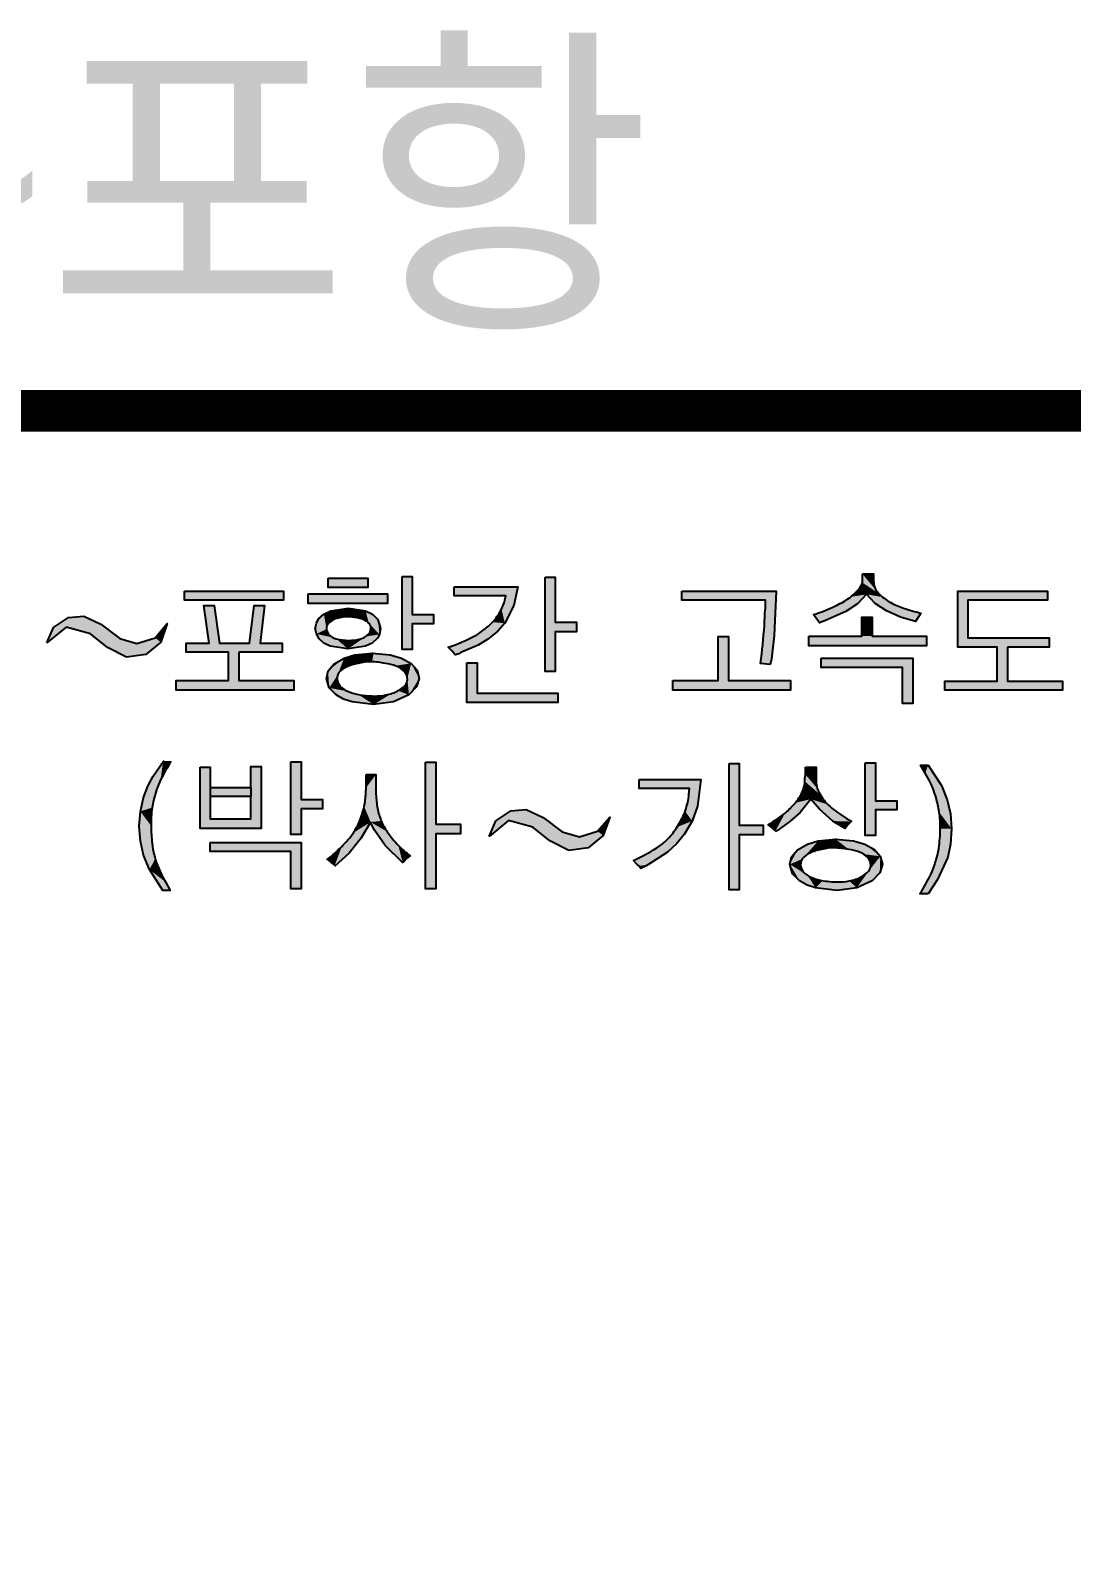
# Model space of a CAD drawing. Extents: x 0 to 777, y 0 to 579.
# Drawn here: x 45.5 to 95.4, y 506.9 to 579.3 of the extents above; entities that cross this region are included whole.
import ezdxf

# ---------------------------------------------------------------- set-up
doc = ezdxf.new("R2010")
doc.units = 0
doc.header["$MEASUREMENT"] = 0
doc.layers.get('0').update_dxf_attribs({"linetype": 'CONTINUOUS'})
doc.styles.get("Standard").update_dxf_attribs({"font": 'Dotum.ttf'})

# ---------------------------------------------------------------- blocks, each defined once
blk = doc.blocks.new('*U10', base_point=(47.892, 548.841))
at = {"color": 0}
for points in [[(46.165, 549.914), (45.428, 549.851), (44.712, 549.367)], [(46.165, 549.914), (44.712, 549.367), (45.323, 549.388)], [(47.892, 548.841), (46.165, 549.914), (45.323, 549.388)], [(47.892, 548.841), (46.986, 549.535), (46.165, 549.914)], [(49.85, 548.672), (50.166, 549.556), (49.576, 548.883)], [(44.712, 549.367), (44.396, 548.63), (45.323, 549.388)], [(48.713, 548.609), (47.892, 548.841), (45.323, 549.388)], [(48.713, 548.609), (45.323, 549.388), (46.481, 549.072)], [(46.481, 549.072), (47.302, 548.42), (48.208, 547.956)], [(46.481, 549.072), (48.208, 547.956), (48.713, 548.609)], [(48.208, 547.956), (49.85, 548.672), (49.576, 548.883)], [(48.208, 547.956), (49.576, 548.883), (48.713, 548.609)], [(48.208, 547.956), (49.134, 548.083), (49.85, 548.672)]]:
    blk.add_solid(points, dxfattribs=at)
blk = doc.blocks.new('*U11', base_point=(50.993, 551.117))
at = {"color": 0}
for points in [[(50.993, 551.117), (50.993, 550.681), (53.378, 550.681)], [(55.737, 551.117), (53.352, 551.117), (50.993, 551.117)], [(50.993, 551.117), (53.378, 550.681), (55.737, 551.117)], [(53.378, 550.681), (55.737, 550.681), (55.737, 551.117)]]:
    blk.add_solid(points, dxfattribs=at)
blk = doc.blocks.new('*U12', base_point=(52.173, 548.629))
at = {"color": 0}
for points in [[(52.66, 548.629), (52.404, 550.424), (51.916, 550.424)], [(52.66, 548.629), (51.916, 550.424), (52.173, 548.629)], [(54.609, 548.629), (54.327, 550.424), (54.096, 548.629)], [(54.609, 548.629), (54.814, 550.424), (54.327, 550.424)], [(52.173, 548.629), (51.07, 548.629), (51.07, 548.193)], [(52.173, 548.629), (51.07, 548.193), (53.096, 548.193)], [(54.096, 548.629), (52.66, 548.629), (52.173, 548.629)], [(53.583, 548.193), (54.096, 548.629), (52.173, 548.629)], [(53.583, 548.193), (52.173, 548.629), (53.096, 548.193)], [(53.096, 548.193), (53.096, 546.835), (53.583, 546.835)], [(53.096, 548.193), (53.583, 546.835), (53.583, 548.193)], [(53.583, 548.193), (55.66, 548.193), (55.66, 548.629)], [(53.583, 548.193), (55.66, 548.629), (54.609, 548.629)], [(53.583, 548.193), (54.609, 548.629), (54.096, 548.629)], [(53.096, 546.835), (50.583, 546.835), (50.583, 546.373)], [(53.096, 546.835), (50.583, 546.373), (56.224, 546.373)], [(53.096, 546.835), (56.224, 546.373), (53.583, 546.835)], [(56.224, 546.373), (56.224, 546.835), (53.583, 546.835)], [(50.583, 546.373), (53.404, 546.373), (56.224, 546.373)]]:
    blk.add_solid(points, dxfattribs=at)
blk = doc.blocks.new('*U13', base_point=(56.916, 550.988))
at = {"color": 0}
for points in [[(56.916, 550.988), (56.916, 550.527), (58.814, 550.527)], [(60.711, 550.988), (58.814, 550.988), (56.916, 550.988)], [(56.916, 550.988), (58.814, 550.527), (60.711, 550.988)], [(58.814, 550.527), (60.711, 550.527), (60.711, 550.988)]]:
    blk.add_solid(points, dxfattribs=at)
blk = doc.blocks.new('*U14', base_point=(57.865, 551.732))
at = {"color": 0}
for points in [[(57.865, 551.732), (57.865, 551.296), (59.763, 551.296)], [(59.763, 551.296), (59.763, 551.732), (57.865, 551.732)]]:
    blk.add_solid(points, dxfattribs=at)
blk = doc.blocks.new('*U15', base_point=(61.891, 549.988))
at = {"color": 0}
for points in [[(61.891, 549.988), (61.891, 551.809), (61.404, 551.809)], [(61.404, 551.809), (61.404, 550.065), (61.404, 548.322)], [(61.891, 549.988), (61.404, 551.809), (61.404, 548.322)], [(61.891, 549.988), (61.404, 548.322), (61.891, 549.552)], [(61.404, 548.322), (61.891, 548.322), (61.891, 549.552)], [(61.891, 549.552), (62.916, 549.552), (62.916, 549.988)], [(61.891, 549.552), (62.916, 549.988), (61.891, 549.988)]]:
    blk.add_solid(points, dxfattribs=at)
blk = doc.blocks.new('*U27', base_point=(58.865, 549.886))
at = {"color": 0}
for points in [[(58.865, 549.886), (58.84, 550.296), (57.993, 550.168)], [(57.993, 550.168), (58.275, 549.809), (58.683, 549.878)], [(58.683, 549.878), (58.865, 549.886), (57.993, 550.168)]]:
    blk.add_solid(points, dxfattribs=at)
blk = doc.blocks.new('*U28', base_point=(58.275, 549.809))
at = {"color": 0}
for points in [[(59.66, 550.168), (58.84, 550.296), (58.865, 549.886)], [(57.301, 549.578), (57.25, 549.322), (57.301, 549.065)], [(57.66, 550.014), (57.404, 549.783), (57.301, 549.578)], [(57.66, 550.014), (57.301, 549.578), (57.301, 549.065)], [(57.791, 549.294), (57.66, 550.014), (57.301, 549.065)], [(58.275, 549.809), (57.993, 550.168), (57.66, 550.014)], [(58.138, 549.753), (58.275, 549.809), (57.66, 550.014)], [(57.993, 549.665), (58.138, 549.753), (57.66, 550.014)], [(57.865, 549.552), (57.993, 549.665), (57.66, 550.014)], [(57.861, 549.548), (57.865, 549.552), (57.66, 550.014)], [(57.832, 549.514), (57.861, 549.548), (57.66, 550.014)], [(57.811, 549.476), (57.832, 549.514), (57.66, 550.014)], [(57.796, 549.435), (57.811, 549.476), (57.66, 550.014)], [(57.788, 549.391), (57.796, 549.435), (57.66, 550.014)], [(57.788, 549.347), (57.788, 549.391), (57.66, 550.014)], [(57.791, 549.294), (57.788, 549.347), (57.66, 550.014)], [(59.66, 550.168), (58.865, 549.886), (59.34, 549.818)], [(59.66, 550.168), (59.34, 549.818), (59.378, 549.809)], [(59.66, 550.168), (59.378, 549.809), (59.512, 549.768)], [(59.66, 550.168), (59.512, 549.768), (59.634, 549.706)], [(59.66, 550.168), (59.634, 549.706), (59.712, 549.665)], [(60.25, 549.758), (59.993, 550.014), (59.66, 550.168)], [(60.327, 549.04), (60.25, 549.758), (59.66, 550.168)], [(59.66, 550.168), (59.712, 549.665), (59.782, 549.611)], [(59.66, 550.168), (59.782, 549.611), (59.814, 549.578)], [(60.327, 549.04), (59.66, 550.168), (59.814, 549.578)], [(60.327, 549.04), (59.814, 549.578), (59.856, 549.524)], [(60.327, 549.04), (60.378, 549.322), (60.25, 549.758)], [(57.81, 549.204), (57.791, 549.294), (57.301, 549.065)], [(57.843, 549.118), (57.81, 549.204), (57.301, 549.065)], [(57.891, 549.04), (57.843, 549.118), (57.301, 549.065)], [(57.301, 549.065), (57.429, 548.835), (57.66, 548.629)], [(57.301, 549.065), (57.66, 548.629), (58.814, 548.347)], [(57.973, 548.971), (57.891, 549.04), (57.301, 549.065)], [(58.106, 548.891), (57.973, 548.971), (57.301, 549.065)], [(58.25, 548.835), (58.106, 548.891), (57.301, 549.065)], [(58.25, 548.835), (57.301, 549.065), (58.814, 548.347)], [(58.376, 548.807), (58.25, 548.835), (58.814, 548.347)], [(58.814, 548.347), (59.968, 548.629), (60.327, 549.04)], [(58.814, 548.347), (60.327, 549.04), (59.676, 548.945)], [(58.814, 548.347), (59.676, 548.945), (59.548, 548.872)], [(58.814, 548.347), (59.548, 548.872), (59.41, 548.822)], [(58.814, 548.347), (59.41, 548.822), (59.352, 548.809)], [(60.327, 549.04), (59.788, 549.04), (59.676, 548.945)], [(60.327, 549.04), (59.829, 549.089), (59.788, 549.04)], [(60.327, 549.04), (59.871, 549.161), (59.829, 549.089)], [(60.327, 549.04), (59.856, 549.524), (59.887, 549.463)], [(60.327, 549.04), (59.901, 549.239), (59.871, 549.161)], [(60.327, 549.04), (59.887, 549.463), (59.908, 549.397)], [(60.327, 549.04), (59.916, 549.322), (59.901, 549.239)], [(60.327, 549.04), (59.908, 549.397), (59.916, 549.329)], [(60.327, 549.04), (59.916, 549.329), (59.916, 549.322)], [(59.968, 548.629), (60.224, 548.86), (60.327, 549.04)], [(57.66, 548.629), (57.968, 548.476), (58.814, 548.347)], [(58.865, 548.758), (58.376, 548.807), (58.814, 548.347)], [(59.352, 548.809), (58.902, 548.758), (58.814, 548.347)], [(58.902, 548.758), (58.865, 548.758), (58.814, 548.347)], [(58.814, 548.347), (59.66, 548.476), (59.968, 548.629)]]:
    blk.add_solid(points, dxfattribs=at)
blk = doc.blocks.new('*U29', base_point=(59.916, 547.732))
at = {"color": 0}
for points in [[(59.981, 548.141), (59.147, 548.065), (59.301, 547.655)], [(59.301, 547.655), (59.916, 547.732), (59.981, 548.141)], [(59.916, 547.732), (59.993, 548.14), (59.981, 548.141)]]:
    blk.add_solid(points, dxfattribs=at)
blk = doc.blocks.new('*U30', base_point=(59.301, 547.655))
at = {"color": 0}
for points in [[(60.84, 548.065), (59.993, 548.14), (59.916, 547.732)], [(58.634, 547.911), (58.147, 547.629), (57.865, 547.296)], [(58.634, 547.911), (57.865, 547.296), (57.916, 546.476)], [(58.32, 547.09), (58.634, 547.911), (57.916, 546.476)], [(58.32, 547.09), (58.353, 547.173), (58.634, 547.911)], [(58.353, 547.173), (58.378, 547.219), (58.634, 547.911)], [(58.378, 547.219), (58.507, 547.34), (58.634, 547.911)], [(58.507, 547.34), (58.655, 547.436), (58.634, 547.911)], [(59.301, 547.655), (59.147, 548.065), (58.634, 547.911)], [(59.124, 547.615), (59.301, 547.655), (58.634, 547.911)], [(58.737, 547.476), (59.124, 547.615), (58.634, 547.911)], [(58.655, 547.436), (58.737, 547.476), (58.634, 547.911)], [(61.84, 547.655), (60.84, 548.065), (59.916, 547.732)], [(61.84, 547.655), (59.916, 547.732), (60.609, 547.655)], [(61.84, 547.655), (60.609, 547.655), (61.084, 547.54)], [(61.84, 547.655), (61.378, 547.911), (60.84, 548.065)], [(61.84, 547.655), (61.084, 547.54), (61.122, 547.527)], [(61.84, 547.655), (61.122, 547.527), (61.311, 547.427)], [(61.84, 547.655), (61.311, 547.427), (61.48, 547.296)], [(61.84, 547.655), (61.48, 547.296), (61.532, 547.245)], [(61.84, 547.655), (61.532, 547.245), (61.585, 547.175)], [(61.84, 547.655), (61.585, 547.175), (61.624, 547.097)], [(61.84, 547.655), (61.624, 547.097), (61.65, 547.013)], [(61.84, 547.655), (61.65, 547.013), (61.66, 546.926)], [(61.737, 546.142), (61.84, 547.655), (61.66, 546.926)], [(61.737, 546.142), (62.224, 546.937), (61.84, 547.655)], [(62.224, 546.937), (62.122, 547.322), (61.84, 547.655)], [(57.865, 547.296), (57.788, 546.937), (57.916, 546.476)], [(58.303, 547.001), (58.32, 547.09), (57.916, 546.476)], [(58.301, 546.911), (58.303, 547.001), (57.916, 546.476)], [(58.31, 546.826), (58.301, 546.911), (57.916, 546.476)], [(58.335, 546.737), (58.31, 546.826), (57.916, 546.476)], [(58.375, 546.653), (58.335, 546.737), (57.916, 546.476)], [(58.429, 546.578), (58.375, 546.653), (57.916, 546.476)], [(61.737, 546.142), (61.593, 546.654), (61.558, 546.604)], [(61.737, 546.142), (61.629, 546.727), (61.593, 546.654)], [(61.737, 546.142), (61.651, 546.805), (61.629, 546.727)], [(61.737, 546.142), (61.66, 546.886), (61.651, 546.805)], [(61.737, 546.142), (61.66, 546.926), (61.66, 546.886)], [(61.737, 546.142), (62.096, 546.527), (62.224, 546.937)], [(58.493, 546.513), (58.429, 546.578), (57.916, 546.476)], [(58.632, 546.404), (58.493, 546.513), (57.916, 546.476)], [(57.916, 546.476), (58.25, 546.142), (58.609, 545.937)], [(57.916, 546.476), (58.609, 545.937), (60.045, 545.681)], [(58.788, 546.322), (58.632, 546.404), (57.916, 546.476)], [(58.826, 546.307), (58.788, 546.322), (57.916, 546.476)], [(59.301, 546.168), (58.826, 546.307), (57.916, 546.476)], [(59.301, 546.168), (57.916, 546.476), (60.045, 545.681)], [(58.609, 545.937), (59.019, 545.809), (60.045, 545.681)], [(59.359, 546.157), (59.301, 546.168), (60.045, 545.681)], [(60.07, 546.091), (59.359, 546.157), (60.045, 545.681)], [(60.045, 545.681), (61.737, 546.142), (61.224, 546.347)], [(60.045, 545.681), (61.224, 546.347), (60.905, 546.21)], [(60.045, 545.681), (60.905, 546.21), (60.634, 546.142)], [(60.045, 545.681), (60.993, 545.809), (61.737, 546.142)], [(60.634, 546.142), (60.07, 546.091), (60.045, 545.681)], [(61.737, 546.142), (61.4, 546.46), (61.224, 546.347)], [(61.737, 546.142), (61.558, 546.604), (61.4, 546.46)]]:
    blk.add_solid(points, dxfattribs=at)
blk = doc.blocks.new('*U45', base_point=(57.982, 605.386))
at = {"color": 0}
for points in [[(58.468, 605.821), (56.293, 605.821), (54.118, 605.821)], [(54.118, 605.821), (54.118, 605.386), (56.063, 605.386)], [(58.468, 605.821), (54.118, 605.821), (56.063, 605.386)], [(56.063, 605.386), (57.982, 605.386), (58.468, 605.821)], [(57.982, 605.386), (58.468, 603.595), (58.468, 605.821)], [(57.982, 605.386), (57.982, 603.595), (58.468, 603.595)]]:
    blk.add_solid(points, dxfattribs=at)
blk = doc.blocks.new('*U46', base_point=(58.468, 606.205))
at = {"color": 0}
for points in [[(58.468, 607.868), (58.468, 609.685), (57.982, 609.685)], [(57.982, 609.685), (57.982, 607.945), (57.982, 606.205)], [(58.468, 607.868), (57.982, 609.685), (57.982, 606.205)], [(57.982, 606.205), (58.468, 607.433), (58.468, 607.868)], [(58.468, 607.433), (59.492, 607.433), (59.492, 607.868)], [(58.468, 607.433), (59.492, 607.868), (58.468, 607.868)], [(57.982, 606.205), (58.468, 606.205), (58.468, 607.433)]]:
    blk.add_solid(points, dxfattribs=at)
blk = doc.blocks.new('*U47', base_point=(60.413, 605.616))
at = {"color": 0}
for points in [[(62.051, 609.071), (61.59, 609.071), (61.59, 608.457)], [(62.051, 608.124), (62.051, 609.071), (61.59, 608.457)], [(62.051, 608.124), (62.051, 608.482), (62.051, 609.071)], [(61.59, 608.457), (61.565, 608.175), (61.795, 606.793)], [(62.128, 607.459), (62.051, 608.124), (61.59, 608.457)], [(62.154, 607.328), (62.128, 607.459), (61.59, 608.457)], [(62.307, 606.845), (62.154, 607.328), (61.59, 608.457)], [(61.795, 606.793), (62.307, 606.845), (61.59, 608.457)], [(61.488, 607.536), (61.258, 606.819), (61.795, 606.793)], [(61.565, 608.175), (61.488, 607.536), (61.795, 606.793)], [(60.079, 604.721), (60.771, 605.309), (61.795, 606.793)], [(60.976, 606.282), (60.079, 604.721), (61.795, 606.793)], [(60.771, 605.309), (61.334, 606), (61.795, 606.793)], [(61.258, 606.819), (60.976, 606.282), (61.795, 606.793)], [(61.795, 606.793), (62.588, 606.333), (62.307, 606.845)], [(61.795, 606.793), (61.923, 606.512), (61.974, 606.41)], [(61.795, 606.793), (61.974, 606.41), (63.33, 604.849)], [(61.795, 606.793), (63.33, 604.849), (63.126, 605.667)], [(61.795, 606.793), (63.126, 605.667), (62.588, 606.333)], [(60.976, 606.282), (60.413, 605.616), (60.079, 604.721)], [(61.974, 606.41), (62.486, 605.667), (63.33, 604.849)], [(60.413, 605.616), (59.722, 605.002), (60.079, 604.721)], [(60.079, 604.721), (60.106, 604.695), (60.771, 605.309)], [(63.54, 605.066), (63.689, 605.181), (63.126, 605.667)], [(63.33, 604.849), (63.54, 605.066), (63.126, 605.667)]]:
    blk.add_solid(points, dxfattribs=at)
blk = doc.blocks.new('*U48', base_point=(64.431, 603.595))
at = {"color": 0}
for points in [[(64.917, 606.691), (64.917, 609.66), (64.431, 609.66)], [(64.431, 609.66), (64.431, 606.614), (64.431, 603.595)], [(64.917, 606.691), (64.431, 609.66), (64.431, 603.595)], [(64.431, 603.595), (64.917, 606.23), (64.917, 606.691)], [(64.431, 603.595), (64.917, 603.595), (64.917, 606.23)], [(64.917, 606.23), (66.094, 606.23), (66.094, 606.691)], [(64.917, 606.23), (66.094, 606.691), (64.917, 606.691)]]:
    blk.add_solid(points, dxfattribs=at)
blk = doc.blocks.new('*U49', base_point=(74.539, 606.077))
at = {"color": 0}
for points in [[(76.074, 608.892), (73.132, 608.892), (73.132, 608.457)], [(76.074, 608.892), (73.132, 608.457), (75.537, 608.457)], [(75.537, 608.457), (75.511, 608.175), (75.511, 608.073)], [(75.665, 606.896), (75.537, 608.457), (75.511, 608.073)], [(75.665, 606.896), (76.074, 608.892), (75.537, 608.457)], [(75.665, 606.896), (75.921, 607.612), (76.074, 608.892)], [(75.665, 606.896), (75.511, 608.073), (75.327, 607.362)], [(73.106, 604.746), (73.541, 604.797), (75.665, 606.896)], [(74.539, 606.077), (73.106, 604.746), (75.665, 606.896)], [(73.541, 604.797), (74.923, 605.821), (75.665, 606.896)], [(74.949, 606.614), (74.539, 606.077), (75.665, 606.896)], [(74.923, 605.821), (75.281, 606.256), (75.665, 606.896)], [(74.98, 606.664), (74.949, 606.614), (75.665, 606.896)], [(75.307, 607.305), (74.98, 606.664), (75.665, 606.896)], [(75.665, 606.896), (75.327, 607.362), (75.307, 607.305)], [(74.539, 606.077), (74.13, 605.719), (73.106, 604.746)], [(74.13, 605.719), (72.85, 605.002), (73.004, 604.849)], [(74.13, 605.719), (73.004, 604.849), (73.106, 604.746)], [(73.541, 604.797), (74.488, 605.412), (74.923, 605.821)], [(73.004, 604.849), (73.055, 604.797), (73.106, 604.746)], [(73.106, 604.746), (73.464, 604.746), (73.541, 604.797)], [(73.106, 604.746), (73.208, 604.618), (73.464, 604.746)]]:
    blk.add_solid(points, dxfattribs=at)
blk = doc.blocks.new('*U50', base_point=(77.431, 603.595))
at = {"color": 0}
for points in [[(77.917, 606.691), (77.917, 609.66), (77.431, 609.66)], [(77.431, 609.66), (77.431, 606.614), (77.431, 603.595)], [(77.917, 606.691), (77.431, 609.66), (77.431, 603.595)], [(77.431, 603.595), (77.917, 606.23), (77.917, 606.691)], [(77.431, 603.595), (77.917, 603.595), (77.917, 606.23)], [(77.917, 606.23), (79.069, 606.23), (79.069, 606.691)], [(77.917, 606.23), (79.069, 606.691), (77.917, 606.691)]]:
    blk.add_solid(points, dxfattribs=at)
blk = doc.blocks.new('*U51', base_point=(87.334, 607.484))
at = {"color": 0}
for points in [[(87.854, 609.685), (87.13, 608.508), (86.771, 607.305)], [(87.334, 607.484), (87.854, 609.685), (86.771, 607.305)], [(87.854, 609.685), (87.386, 608.994), (87.13, 608.508)], [(87.334, 607.484), (87.542, 608.319), (87.854, 609.685)], [(87.542, 608.319), (87.744, 608.815), (87.854, 609.685)], [(87.744, 608.815), (88.23, 609.685), (87.854, 609.685)], [(87.13, 608.508), (86.925, 607.971), (86.771, 607.305)], [(87.283, 606.614), (87.334, 607.484), (86.771, 607.305)], [(86.771, 607.305), (86.72, 606.589), (86.771, 605.872)], [(86.771, 607.305), (86.771, 605.872), (87.206, 604.516)], [(86.771, 607.305), (87.206, 604.516), (87.483, 605.034)], [(87.334, 605.77), (87.283, 606.614), (86.771, 607.305)], [(86.771, 607.305), (87.483, 605.034), (87.462, 605.104)], [(87.462, 605.104), (87.334, 605.77), (86.771, 607.305)], [(86.771, 605.872), (86.925, 605.207), (87.206, 604.516)], [(87.206, 604.516), (87.821, 604.209), (87.483, 605.034)], [(87.206, 604.516), (87.846, 603.518), (88.204, 603.518)], [(87.206, 604.516), (88.204, 603.518), (87.974, 603.927)], [(87.206, 604.516), (87.974, 603.927), (87.821, 604.209)]]:
    blk.add_solid(points, dxfattribs=at)
blk = doc.blocks.new('*U52', base_point=(90.943, 608.022))
at = {"color": 0}
for points in [[(90.021, 609.685), (89.663, 609.685), (89.893, 609.301)], [(90.943, 608.022), (90.021, 609.685), (89.893, 609.301)], [(90.943, 608.022), (90.661, 608.713), (90.021, 609.685)], [(90.943, 608.022), (89.893, 609.301), (90.073, 608.969)], [(91.147, 606.64), (90.943, 608.022), (90.073, 608.969)], [(91.147, 606.64), (90.073, 608.969), (90.352, 608.305)], [(91.147, 606.64), (90.352, 608.305), (90.405, 608.124)], [(91.147, 606.64), (90.405, 608.124), (90.559, 607.433)], [(91.147, 606.64), (91.096, 607.356), (90.943, 608.022)], [(90.559, 607.433), (90.61, 606.64), (91.147, 606.64)], [(90.021, 603.518), (90.968, 605.284), (91.147, 606.64)], [(90.533, 605.693), (90.021, 603.518), (91.147, 606.64)], [(90.61, 606.64), (90.533, 605.693), (91.147, 606.64)], [(90.968, 605.284), (91.096, 605.898), (91.147, 606.64)], [(90.533, 605.693), (90.338, 604.906), (90.021, 603.518)], [(90.021, 603.518), (90.482, 604.209), (90.968, 605.284)], [(90.338, 604.906), (90.149, 604.439), (90.021, 603.518)], [(90.149, 604.439), (89.637, 603.518), (90.021, 603.518)]]:
    blk.add_solid(points, dxfattribs=at)
blk = doc.blocks.new('*U53', base_point=(80.578, 607.74))
at = {"color": 0}
for points in [[(81.09, 609.122), (81.065, 608.917), (81.065, 608.79)], [(81.799, 608.158), (81.09, 609.122), (81.065, 608.79)], [(81.602, 609.48), (81.09, 609.48), (81.09, 609.122)], [(81.602, 608.815), (81.602, 609.48), (81.09, 609.122)], [(81.608, 608.704), (81.602, 608.815), (81.09, 609.122)], [(81.653, 608.457), (81.608, 608.704), (81.09, 609.122)], [(81.799, 608.158), (81.653, 608.457), (81.09, 609.122)], [(81.602, 608.815), (81.602, 609.148), (81.602, 609.48)], [(80.906, 608.218), (80.886, 608.175), (81.346, 607.945)], [(81.011, 608.497), (80.906, 608.218), (81.346, 607.945)], [(81.065, 608.79), (81.011, 608.497), (81.346, 607.945)], [(81.346, 607.945), (81.799, 608.158), (81.065, 608.79)], [(79.656, 606.435), (79.811, 606.486), (81.346, 607.945)], [(80.605, 607.771), (79.656, 606.435), (81.346, 607.945)], [(80.605, 607.771), (80.578, 607.74), (79.656, 606.435)], [(80.578, 607.74), (80.118, 607.28), (79.656, 606.435)], [(79.811, 606.486), (80.834, 607.305), (81.346, 607.945)], [(80.886, 608.175), (80.605, 607.771), (81.346, 607.945)], [(81.346, 607.945), (82.037, 607.817), (81.799, 608.158)], [(81.346, 607.945), (81.756, 607.459), (82.395, 606.896)], [(81.346, 607.945), (82.395, 606.896), (83.265, 606.871)], [(81.346, 607.945), (83.265, 606.871), (82.702, 607.254)], [(81.346, 607.945), (82.702, 607.254), (82.165, 607.688)], [(81.346, 607.945), (82.165, 607.688), (82.037, 607.817)], [(80.118, 607.28), (79.299, 606.717), (79.656, 606.435)], [(79.811, 606.486), (80.348, 606.87), (80.834, 607.305)], [(82.395, 606.896), (82.984, 606.538), (83.265, 606.871)], [(83.137, 606.973), (83.061, 607.024), (82.702, 607.254)], [(83.265, 606.871), (83.137, 606.973), (82.702, 607.254)], [(83.265, 606.871), (83.291, 606.896), (83.137, 606.973)], [(79.656, 606.435), (79.785, 606.461), (79.811, 606.486)], [(79.656, 606.435), (79.683, 606.41), (79.785, 606.461)]]:
    blk.add_solid(points, dxfattribs=at)
blk = doc.blocks.new('*U54', base_point=(83.956, 606.205))
at = {"color": 0}
for points in [[(84.443, 607.868), (84.443, 609.685), (83.956, 609.685)], [(83.956, 609.685), (83.956, 607.945), (83.956, 606.205)], [(84.443, 607.868), (83.956, 609.685), (83.956, 606.205)], [(83.956, 606.205), (84.443, 607.433), (84.443, 607.868)], [(84.443, 607.433), (85.466, 607.433), (85.466, 607.868)], [(84.443, 607.433), (85.466, 607.868), (84.443, 607.868)], [(83.956, 606.205), (84.443, 606.205), (84.443, 607.433)]]:
    blk.add_solid(points, dxfattribs=at)
blk = doc.blocks.new('*U55', base_point=(80.86, 604.797))
at = {"color": 0}
for points in [[(82.536, 606.025), (82.523, 606.023), (82.472, 605.616)], [(82.536, 606.025), (82.472, 605.616), (83.163, 605.54)], [(83.931, 605.795), (83.393, 605.949), (82.536, 606.025)], [(84.673, 605.207), (83.931, 605.795), (82.536, 606.025)], [(84.673, 605.207), (82.536, 606.025), (83.163, 605.54)], [(81.704, 605.949), (80.706, 605.514), (80.348, 604.823)], [(80.937, 605.079), (81.704, 605.949), (80.348, 604.823)], [(80.706, 605.514), (80.425, 605.181), (80.348, 604.823)], [(81.704, 605.949), (81.193, 605.795), (80.706, 605.514)], [(80.937, 605.079), (81.064, 605.209), (81.704, 605.949)], [(81.064, 605.209), (81.212, 605.316), (81.704, 605.949)], [(81.212, 605.316), (81.295, 605.36), (81.704, 605.949)], [(81.295, 605.36), (81.681, 605.5), (81.704, 605.949)], [(81.681, 605.5), (81.858, 605.54), (81.704, 605.949)], [(84.673, 605.207), (83.163, 605.54), (83.637, 605.425)], [(84.673, 605.207), (83.637, 605.425), (83.675, 605.412)], [(84.673, 605.207), (83.675, 605.412), (83.864, 605.312)], [(84.673, 605.207), (83.864, 605.312), (84.033, 605.181)], [(84.673, 605.207), (84.391, 605.54), (83.931, 605.795)], [(80.901, 605.018), (80.937, 605.079), (80.348, 604.823)], [(80.875, 604.947), (80.901, 605.018), (80.348, 604.823)], [(80.861, 604.873), (80.875, 604.947), (80.348, 604.823)], [(80.86, 604.797), (80.861, 604.873), (80.348, 604.823)], [(80.348, 604.823), (80.476, 604.362), (80.809, 604.03)], [(80.348, 604.823), (80.809, 604.03), (81.576, 603.697)], [(80.869, 604.712), (80.86, 604.797), (80.348, 604.823)], [(80.894, 604.623), (80.869, 604.712), (80.348, 604.823)], [(80.934, 604.54), (80.894, 604.623), (80.348, 604.823)], [(80.988, 604.465), (80.934, 604.54), (80.348, 604.823)], [(81.052, 604.4), (80.988, 604.465), (80.348, 604.823)], [(81.191, 604.291), (81.052, 604.4), (80.348, 604.823)], [(81.191, 604.291), (80.348, 604.823), (81.576, 603.697)], [(83.547, 603.697), (84.647, 604.414), (84.673, 605.207)], [(83.547, 603.697), (84.673, 605.207), (84.11, 604.49)], [(84.673, 605.207), (84.033, 605.181), (84.084, 605.13)], [(84.673, 605.207), (84.084, 605.13), (84.137, 605.06)], [(84.673, 605.207), (84.145, 604.541), (84.11, 604.49)], [(84.673, 605.207), (84.137, 605.06), (84.177, 604.982)], [(84.673, 605.207), (84.181, 604.613), (84.145, 604.541)], [(84.673, 605.207), (84.177, 604.982), (84.202, 604.898)], [(84.673, 605.207), (84.204, 604.691), (84.181, 604.613)], [(84.673, 605.207), (84.202, 604.898), (84.213, 604.812)], [(84.673, 605.207), (84.212, 604.772), (84.204, 604.691)], [(84.673, 605.207), (84.213, 604.812), (84.212, 604.772)], [(84.647, 604.414), (84.775, 604.823), (84.673, 605.207)], [(80.809, 604.03), (81.167, 603.825), (81.576, 603.697)], [(81.346, 604.209), (81.191, 604.291), (81.576, 603.697)], [(81.384, 604.194), (81.346, 604.209), (81.576, 603.697)], [(81.858, 604.055), (81.384, 604.194), (81.576, 603.697)], [(81.915, 604.044), (81.858, 604.055), (81.576, 603.697)], [(82.626, 603.978), (81.915, 604.044), (81.576, 603.697)], [(83.189, 604.03), (82.626, 603.978), (81.576, 603.697)], [(81.576, 603.697), (83.547, 603.697), (83.189, 604.03)], [(83.547, 603.697), (83.458, 604.098), (83.189, 604.03)], [(83.547, 603.697), (83.777, 604.234), (83.458, 604.098)], [(83.547, 603.697), (84.11, 604.49), (83.953, 604.347)], [(83.547, 603.697), (84.289, 604.03), (84.647, 604.414)], [(83.547, 603.697), (83.953, 604.347), (83.777, 604.234)], [(81.576, 603.697), (82.6, 603.569), (83.547, 603.697)]]:
    blk.add_solid(points, dxfattribs=at)
blk = doc.blocks.new('*U56', base_point=(82.472, 605.616))
at = {"color": 0}
for points in [[(82.472, 605.616), (82.523, 606.023), (81.704, 605.949)], [(81.704, 605.949), (81.858, 605.54), (82.472, 605.616)]]:
    blk.add_solid(points, dxfattribs=at)
blk = doc.blocks.new('*U57', base_point=(54.118, 608.022))
at = {"color": 0}
for points in [[(54.118, 609.429), (53.632, 609.429), (53.632, 606.486)], [(54.118, 606.947), (54.118, 609.429), (53.632, 606.486)], [(54.118, 608.022), (54.118, 608.457), (54.118, 609.429)], [(54.118, 606.947), (54.118, 608.022), (54.118, 609.429)], [(56.549, 606.486), (56.549, 609.455), (56.063, 609.455)], [(56.063, 609.455), (56.063, 608.457), (56.063, 608.022)], [(56.549, 606.486), (56.063, 609.455), (56.063, 608.022)], [(56.549, 606.486), (56.063, 608.022), (56.063, 606.947)], [(56.063, 606.947), (54.118, 606.947), (53.632, 606.486)], [(53.632, 606.486), (56.549, 606.486), (56.063, 606.947)]]:
    blk.add_solid(points, dxfattribs=at)
blk = doc.blocks.new('*U58', base_point=(56.063, 608.022))
at = {"color": 0}
for points in [[(56.063, 608.022), (56.063, 608.457), (54.118, 608.457)], [(54.118, 608.457), (54.118, 608.022), (56.063, 608.022)]]:
    blk.add_solid(points, dxfattribs=at)
blk = doc.blocks.new('*U26', base_point=(117.908, 548.818))
at = {"color": 0}
for points in [[(117.592, 549.66), (116.855, 549.597), (116.139, 549.113)], [(117.592, 549.66), (116.139, 549.113), (116.75, 549.134)], [(119.319, 548.586), (117.592, 549.66), (116.75, 549.134)], [(119.319, 548.586), (118.414, 549.281), (117.592, 549.66)], [(116.139, 549.113), (115.823, 548.376), (116.75, 549.134)], [(120.14, 548.355), (119.319, 548.586), (116.75, 549.134)], [(116.75, 549.134), (117.908, 548.818), (120.14, 548.355)], [(117.908, 548.818), (118.729, 548.165), (119.635, 547.702)], [(117.908, 548.818), (119.635, 547.702), (120.14, 548.355)], [(121.277, 548.418), (121.593, 549.302), (121.004, 548.629)], [(119.635, 547.702), (121.277, 548.418), (121.004, 548.629)], [(119.635, 547.702), (121.004, 548.629), (120.14, 548.355)], [(119.635, 547.702), (120.561, 547.829), (121.277, 548.418)]]:
    blk.add_solid(points, dxfattribs=at)
blk = doc.blocks.new('*U24', base_point=(87.019, 548.424))
at = {"color": 0}
for points in [[(87.506, 550.681), (89.173, 551.117), (87.019, 551.117)], [(87.506, 548.886), (87.506, 550.681), (87.019, 551.117)], [(87.506, 548.886), (87.019, 551.117), (87.019, 548.424)], [(87.506, 550.681), (91.327, 550.681), (89.173, 551.117)], [(91.327, 550.681), (91.327, 551.117), (89.173, 551.117)], [(87.506, 550.681), (89.429, 550.681), (91.327, 550.681)], [(89.404, 548.424), (87.506, 548.886), (87.019, 548.424)], [(91.404, 548.886), (89.455, 548.886), (87.506, 548.886)], [(89.404, 548.424), (91.404, 548.886), (87.506, 548.886)], [(89.404, 548.424), (91.404, 548.424), (91.404, 548.886)], [(87.019, 548.424), (88.916, 548.424), (89.404, 548.424)], [(88.916, 548.424), (88.916, 546.809), (89.404, 546.809)], [(88.916, 548.424), (89.404, 546.809), (89.404, 548.424)], [(88.916, 546.809), (86.404, 546.809), (86.404, 546.373)], [(88.916, 546.809), (86.404, 546.373), (92.045, 546.373)], [(88.916, 546.809), (92.045, 546.373), (89.404, 546.809)], [(92.045, 546.373), (92.045, 546.809), (89.404, 546.809)], [(86.404, 546.373), (89.224, 546.373), (92.045, 546.373)]]:
    blk.add_solid(points, dxfattribs=at)
blk = doc.blocks.new('*U23', base_point=(84.378, 547.45))
at = {"color": 0}
for points in [[(84.865, 547.911), (82.66, 547.911), (80.481, 547.911)], [(80.481, 547.911), (80.481, 547.45), (82.429, 547.45)], [(84.865, 547.911), (80.481, 547.911), (82.429, 547.45)], [(82.429, 547.45), (84.378, 547.45), (84.865, 547.911)], [(84.378, 547.45), (84.865, 545.732), (84.865, 547.911)], [(84.378, 547.45), (84.378, 545.732), (84.865, 545.732)]]:
    blk.add_solid(points, dxfattribs=at)
blk = doc.blocks.new('*U22', base_point=(82.429, 548.963))
at = {"color": 0}
for points in [[(82.916, 548.963), (82.916, 549.86), (82.429, 549.86)], [(82.916, 548.963), (82.429, 549.86), (82.429, 548.963)], [(82.429, 548.963), (79.891, 548.963), (79.891, 548.501)], [(82.429, 548.963), (79.891, 548.501), (85.532, 548.501)], [(82.429, 548.963), (85.532, 548.501), (82.916, 548.963)], [(85.532, 548.501), (85.532, 548.963), (82.916, 548.963)], [(79.891, 548.501), (82.711, 548.501), (85.532, 548.501)]]:
    blk.add_solid(points, dxfattribs=at)
blk = doc.blocks.new('*U21', base_point=(83.07, 550.527))
at = {"color": 0}
for points in [[(82.993, 551.604), (82.993, 551.937), (82.455, 551.937)], [(82.455, 551.937), (82.455, 551.655), (82.455, 551.527)], [(83.019, 551.373), (82.993, 551.604), (82.455, 551.937)], [(83.055, 551.272), (83.019, 551.373), (82.455, 551.937)], [(83.128, 551.136), (83.055, 551.272), (82.455, 551.937)], [(83.224, 551.014), (83.128, 551.136), (82.455, 551.937)], [(83.224, 551.014), (82.455, 551.937), (82.455, 551.527)], [(82.275, 551.193), (81.897, 550.84), (82.66, 550.963)], [(82.28, 551.198), (82.275, 551.193), (82.66, 550.963)], [(82.357, 551.297), (82.28, 551.198), (82.66, 550.963)], [(82.416, 551.408), (82.357, 551.297), (82.66, 550.963)], [(83.224, 551.014), (82.455, 551.527), (82.416, 551.408)], [(82.66, 550.963), (83.224, 551.014), (82.416, 551.408)], [(82.66, 550.963), (83.426, 550.828), (83.224, 551.014)], [(81.045, 550.347), (80.122, 549.988), (80.404, 549.604)], [(80.404, 549.604), (81.66, 550.142), (82.66, 550.963)], [(81.897, 550.84), (80.404, 549.604), (82.66, 550.963)], [(81.897, 550.84), (81.711, 550.706), (80.404, 549.604)], [(81.711, 550.706), (81.045, 550.347), (80.404, 549.604)], [(81.66, 550.142), (82.224, 550.501), (82.66, 550.963)], [(82.66, 550.963), (83.07, 550.527), (84.275, 549.86)], [(82.66, 550.963), (84.275, 549.86), (84.429, 550.296)], [(82.66, 550.963), (84.429, 550.296), (83.835, 550.553)], [(82.66, 550.963), (83.835, 550.553), (83.788, 550.578)], [(82.66, 550.963), (83.788, 550.578), (83.426, 550.828)], [(83.07, 550.527), (83.609, 550.168), (84.275, 549.86)], [(84.275, 549.86), (85.25, 550.065), (84.429, 550.296)], [(80.404, 549.604), (80.609, 549.681), (81.66, 550.142)], [(80.609, 549.681), (80.686, 549.706), (81.66, 550.142)], [(84.275, 549.86), (84.993, 549.655), (85.25, 550.065)]]:
    blk.add_solid(points, dxfattribs=at)
blk = doc.blocks.new('*U20', base_point=(75.558, 546.835))
at = {"color": 0}
for points in [[(76.045, 546.835), (76.045, 548.937), (75.558, 548.937)], [(76.045, 546.835), (75.558, 548.937), (75.558, 546.835)], [(75.558, 546.835), (73.378, 546.835), (73.378, 546.373)], [(75.558, 546.835), (73.378, 546.373), (79.019, 546.373)], [(75.558, 546.835), (79.019, 546.373), (76.045, 546.835)], [(79.019, 546.373), (79.019, 546.835), (76.045, 546.835)], [(73.378, 546.373), (76.199, 546.373), (79.019, 546.373)]]:
    blk.add_solid(points, dxfattribs=at)
blk = doc.blocks.new('*U19', base_point=(78.224, 548.988))
at = {"color": 0}
for points in [[(78.327, 551.117), (76.07, 551.117), (73.814, 551.117)], [(73.814, 551.117), (73.814, 550.681), (75.814, 550.681)], [(78.327, 551.117), (73.814, 551.117), (75.814, 550.681)], [(78.327, 551.117), (75.814, 550.681), (77.814, 550.681)], [(78.045, 547.604), (78.327, 551.117), (77.814, 550.681)], [(78.045, 547.604), (78.224, 548.988), (78.327, 551.117)], [(77.814, 550.296), (77.788, 550.065), (77.763, 549.476)], [(77.814, 550.296), (77.763, 549.476), (78.045, 547.604)], [(77.814, 550.681), (77.814, 550.296), (78.045, 547.604)], [(77.763, 549.476), (77.583, 547.655), (78.045, 547.604)], [(78.045, 547.604), (78.096, 547.86), (78.224, 548.988)]]:
    blk.add_solid(points, dxfattribs=at)
blk = doc.blocks.new('*U18', base_point=(68.481, 549.629))
at = {"color": 0}
for points in [[(68.481, 549.629), (68.481, 551.783), (67.993, 551.783)], [(67.993, 551.783), (67.993, 549.527), (67.993, 547.27)], [(68.481, 549.629), (67.993, 551.783), (67.993, 547.27)], [(68.481, 549.629), (67.993, 547.27), (68.481, 549.168)], [(68.481, 549.168), (69.506, 549.168), (69.506, 549.629)], [(68.481, 549.168), (69.506, 549.629), (68.481, 549.629)], [(67.993, 547.27), (68.481, 547.27), (68.481, 549.168)]]:
    blk.add_solid(points, dxfattribs=at)
blk = doc.blocks.new('*U17', base_point=(63.352, 548.424))
at = {"color": 0}
for points in [[(66.686, 551.322), (63.634, 551.322), (63.634, 550.886)], [(66.686, 551.322), (63.634, 550.886), (66.122, 550.886)], [(66.07, 549.578), (66.506, 550.424), (66.686, 551.322)], [(66.07, 549.578), (66.686, 551.322), (66.122, 550.886)], [(66.07, 549.578), (66.07, 550.681), (65.907, 550.253)], [(66.07, 549.578), (66.122, 550.886), (66.07, 550.681)], [(63.663, 548.095), (63.968, 548.168), (66.07, 549.578)], [(65.07, 549.27), (63.663, 548.095), (66.07, 549.578)], [(63.968, 548.168), (65.25, 548.809), (66.07, 549.578)], [(65.481, 549.629), (65.07, 549.27), (66.07, 549.578)], [(65.25, 548.809), (65.737, 549.193), (66.07, 549.578)], [(65.657, 549.841), (65.481, 549.629), (66.07, 549.578)], [(66.07, 549.578), (65.891, 550.219), (65.657, 549.841)], [(66.07, 549.578), (65.907, 550.253), (65.891, 550.219)], [(64.66, 548.988), (63.352, 548.424), (63.663, 548.095)], [(65.07, 549.27), (64.693, 549.007), (63.663, 548.095)], [(64.693, 549.007), (64.66, 548.988), (63.663, 548.095)], [(63.663, 548.095), (63.865, 548.117), (63.968, 548.168)], [(63.663, 548.095), (63.686, 548.065), (63.865, 548.117)], [(63.968, 548.168), (64.788, 548.527), (65.25, 548.809)]]:
    blk.add_solid(points, dxfattribs=at)
blk = doc.blocks.new('*U16', base_point=(64.737, 547.681))
at = {"color": 0}
for points in [[(64.737, 547.681), (64.25, 547.681), (64.25, 545.783)], [(64.737, 546.219), (64.737, 547.681), (64.25, 545.783)], [(64.25, 545.783), (68.609, 545.783), (66.66, 546.219)], [(66.66, 546.219), (64.737, 546.219), (64.25, 545.783)], [(68.609, 545.783), (68.609, 546.219), (66.66, 546.219)], [(64.25, 545.783), (66.429, 545.783), (68.609, 545.783)]]:
    blk.add_solid(points, dxfattribs=at)

msp = doc.modelspace()

# ---------------------------------------------------------------- linework, layer by layer
for p, q in [((59.889, 551.459), (60.171, 551.101)), ((60.735, 551.588), (60.761, 551.177)), ((61.043, 549.357), (61.197, 548.947)), ((61.889, 549.434), (61.812, 549.024)), ((54.118, 543.008), (54.118, 542.573)), ((56.063, 543.008), (56.063, 542.573)), ((83.231, 540.446), (83.385, 540.036)), ((84.05, 540.523), (83.999, 540.113))]:
    msp.add_line(p, q)
at = {"color": 7}
msp.add_lwpolyline([(1.082, 1.047, 2, 2, 0), (1.082, 561.047, 2, 2, 0), (776.082, 561.047, 2, 2, 0), (776.082, 1.047, 2, 2, 0)], format="xyseb", close=True, dxfattribs=at)
for points in [[(85.342, 553.229), (85.88, 553.229), (85.88, 552.895), (85.906, 552.665, 0.11811), (86.111, 552.306, 0.070866), (86.675, 551.87, 0.047244), (87.316, 551.588, 0.023622), (88.136, 551.357), (87.88, 550.947), (87.162, 551.152), (86.495, 551.459), (85.957, 551.818), (85.547, 552.254), (85.111, 551.793), (84.547, 551.434), (83.572, 550.998), (83.495, 550.972), (83.29, 550.895), (83.008, 551.28, 0.023622), (83.931, 551.639, 0.031496), (84.598, 551.998, 0.062992), (85.162, 552.485, 0.133858), (85.342, 552.818), (85.342, 552.947), (85.342, 553.229)], [(65.789, 552.613), (68.841, 552.613), (68.661, 551.716), (68.225, 550.87), (67.892, 550.485), (67.405, 550.101), (66.943, 549.818), (66.123, 549.459), (66.02, 549.408), (65.841, 549.357, 0.047244), (65.507, 549.716, 0.03937), (66.815, 550.28, 0.047244), (67.225, 550.562, 0.03937), (67.636, 550.921, 0.070866), (68.046, 551.511, 0.047244), (68.225, 551.972), (68.277, 552.177), (65.789, 552.177), (65.789, 552.613)], [(76.701, 552.408), (78.957, 552.408), (81.213, 552.408), (81.111, 550.28), (80.983, 549.152), (80.931, 548.895), (80.47, 548.947, 0.015748), (80.649, 550.767), (80.675, 551.357), (80.701, 551.588), (80.701, 551.972), (78.701, 551.972), (76.701, 551.972), (76.701, 552.408)], [(60.761, 551.177, 0.062992), (60.171, 551.101, 0.125984), (59.761, 550.844, 0.228346), (59.684, 550.639, 0.15748), (59.786, 550.331, 0.11811), (60.145, 550.126, 0.055118), (60.761, 550.049, 0.047244), (61.248, 550.101, 0.149606), (61.684, 550.331, 0.165354), (61.812, 550.613, 0.181102), (61.709, 550.87, 0.110236), (61.53, 550.998, 0.086614), (61.273, 551.101, 0.047244), (60.761, 551.177, 0.047244)], [(61.812, 549.024, 0.03937), (61.197, 548.947, 0.062992), (60.632, 548.767, 0.110236), (60.273, 548.511, 0.15748), (60.197, 548.203, 0.173228), (60.325, 547.87, 0.110236), (60.684, 547.613, 0.047244), (61.197, 547.459, 0.047244), (61.966, 547.383, 0.03937), (62.53, 547.434, 0.07874), (63.12, 547.639, 0.086614), (63.453, 547.895, 0.165354), (63.556, 548.177, 0.19685), (63.427, 548.536, 0.102362), (63.017, 548.818, 0.047244), (62.504, 548.947, 0.031496), (61.812, 549.024, 0.031496)], [(51.845, 544.236), (52.229, 544.236, 0.023622), (51.743, 543.366, 0.070866), (51.334, 542.036, 0.03937), (51.282, 541.166, 0.023622), (51.334, 540.321, 0.031496), (51.462, 539.656, 0.047244), (51.82, 538.76), (51.973, 538.479), (52.204, 538.069), (51.845, 538.069), (51.206, 539.067), (50.924, 539.758), (50.771, 540.423), (50.719, 541.14), (50.771, 541.857), (50.924, 542.522), (51.129, 543.059), (51.385, 543.546), (51.871, 544.262), (51.845, 544.236)], [(82.617, 543.977), (83.129, 543.977), (83.129, 543.645), (83.129, 543.312, 0.062992), (83.18, 542.954, 0.07874), (83.564, 542.314, 0.055118), (84.229, 541.751), (84.587, 541.521), (84.664, 541.469), (84.818, 541.393, 0.047244), (84.511, 541.034), (83.922, 541.393), (83.282, 541.956), (82.873, 542.442), (82.361, 541.802), (81.875, 541.367), (81.337, 540.983), (81.312, 540.958), (81.209, 540.906, 0.047244), (80.826, 541.213, 0.031496), (81.644, 541.776, 0.031496), (82.105, 542.237, 0.047244), (82.412, 542.672, 0.094488), (82.591, 543.286), (82.591, 543.414), (82.617, 543.619), (82.617, 543.977)], [(88.484, 537.906), (88.1, 537.906, 0.023622), (88.612, 538.827, 0.070866), (88.996, 540.081, 0.03937), (89.072, 541.028, 0.031496), (89.021, 541.821, 0.031496), (88.868, 542.512, 0.055118), (88.535, 543.356), (88.356, 543.689), (88.126, 544.073), (88.484, 544.073), (89.124, 543.101), (89.405, 542.41), (89.559, 541.744), (89.61, 541.028), (89.559, 540.286), (89.431, 539.671), (88.944, 538.597), (88.484, 537.906)], [(61.59, 543.622), (62.051, 543.622), (62.051, 543.034), (62.051, 542.675, 0.031496), (62.128, 542.01, 0.055118), (62.307, 541.396, 0.03937), (62.588, 540.884, 0.03937), (63.126, 540.219, 0.031496), (63.689, 539.733, 0.070866), (63.33, 539.4), (62.486, 540.219), (61.974, 540.961), (61.923, 541.063), (61.795, 541.345), (61.334, 540.551), (60.771, 539.86), (60.106, 539.246, 0.047244), (59.722, 539.553, 0.023622), (60.413, 540.168, 0.03937), (60.976, 540.833, 0.03937), (61.258, 541.37, 0.031496), (61.488, 542.087, 0.03937), (61.565, 542.727), (61.59, 543.008), (61.59, 543.622)], [(74.658, 543.389), (77.601, 543.389), (77.448, 542.109), (77.192, 541.393), (76.808, 540.753), (76.45, 540.318), (76.014, 539.908), (75.068, 539.294), (74.991, 539.243), (74.735, 539.115), (74.633, 539.243), (74.581, 539.294), (74.53, 539.345), (74.377, 539.499, 0.03937), (75.656, 540.215, 0.03937), (76.066, 540.574, 0.031496), (76.475, 541.111, 0.047244), (76.833, 541.802, 0.047244), (77.038, 542.57), (77.038, 542.672), (77.064, 542.954), (74.658, 542.954), (74.658, 543.389)], [(83.999, 540.113, 0.03937), (83.385, 540.036, 0.062992), (82.822, 539.857, 0.110236), (82.463, 539.576, 0.173228), (82.387, 539.294, 0.173228), (82.514, 538.961, 0.110236), (82.873, 538.706, 0.047244), (83.385, 538.552, 0.047244), (84.152, 538.475, 0.03937), (84.715, 538.526, 0.07874), (85.304, 538.731, 0.086614), (85.637, 538.987, 0.165354), (85.739, 539.269, 0.19685), (85.611, 539.627, 0.102362), (85.201, 539.908, 0.047244), (84.69, 540.036, 0.031496), (83.999, 540.113, 0.031496)]]:
    msp.add_lwpolyline(points, format="xyb")
for points in [[(59.761, 553.024), (61.658, 553.024), (61.658, 552.588), (59.761, 552.588), (59.761, 553.024)], [(63.299, 553.101), (63.786, 553.101), (63.786, 551.28), (64.812, 551.28), (64.812, 550.844), (63.786, 550.844), (63.786, 549.613), (63.299, 549.613), (63.299, 551.357), (63.299, 553.101)], [(70.148, 553.075), (70.636, 553.075), (70.636, 550.921), (71.661, 550.921), (71.661, 550.459), (70.636, 550.459), (70.636, 548.562), (70.148, 548.562), (70.148, 550.818), (70.148, 553.075)], [(55.479, 549.485), (55.479, 548.126), (58.12, 548.126), (58.12, 547.665), (55.299, 547.665), (52.479, 547.665), (52.479, 548.126), (54.991, 548.126), (54.991, 549.485), (52.966, 549.485), (52.966, 549.921), (54.068, 549.921), (53.812, 551.716), (54.299, 551.716), (54.556, 549.921), (55.991, 549.921), (56.222, 551.716), (56.709, 551.716), (56.504, 549.921), (57.556, 549.921), (57.556, 549.485), (55.479, 549.485)], [(52.889, 552.408), (55.248, 552.408), (57.632, 552.408), (57.632, 551.972), (55.273, 551.972), (52.889, 551.972), (52.889, 552.408)], [(58.812, 552.28), (60.709, 552.28), (62.607, 552.28), (62.607, 551.818), (60.709, 551.818), (58.812, 551.818), (58.812, 552.28)], [(92.29, 549.716), (92.29, 548.101), (94.931, 548.101), (94.931, 547.665), (92.111, 547.665), (89.29, 547.665), (89.29, 548.101), (91.803, 548.101), (91.803, 549.716), (89.906, 549.716), (89.906, 552.408), (92.06, 552.408), (94.213, 552.408), (94.213, 551.972), (92.316, 551.972), (90.393, 551.972), (90.393, 550.177), (92.342, 550.177), (94.29, 550.177), (94.29, 549.716), (92.29, 549.716)], [(60.735, 551.588), (61.556, 551.459), (61.889, 551.306), (62.145, 551.049), (62.273, 550.613), (62.222, 550.331), (62.12, 550.152), (61.863, 549.921), (61.556, 549.767), (60.709, 549.639), (59.863, 549.767), (59.556, 549.921), (59.325, 550.126), (59.197, 550.357), (59.145, 550.613), (59.197, 550.87), (59.299, 551.075), (59.556, 551.306), (59.889, 551.459), (60.735, 551.588)], [(82.777, 550.254), (85.316, 550.254), (85.316, 551.152), (85.803, 551.152), (85.803, 550.254), (88.418, 550.254), (88.418, 549.793), (85.598, 549.793), (82.777, 549.793), (82.777, 550.254)], [(76.265, 548.126), (78.444, 548.126), (78.444, 550.229), (78.931, 550.229), (78.931, 548.126), (81.906, 548.126), (81.906, 547.665), (79.085, 547.665), (76.265, 547.665), (76.265, 548.126)], [(61.863, 549.434), (62.735, 549.357), (63.273, 549.203), (63.735, 548.947), (64.017, 548.613), (64.12, 548.229), (63.991, 547.818), (63.632, 547.434), (62.889, 547.101), (61.94, 546.972), (60.914, 547.101), (60.504, 547.229), (60.145, 547.434), (59.812, 547.767), (59.684, 548.229), (59.761, 548.588), (60.043, 548.921), (60.53, 549.203), (61.043, 549.357), (61.889, 549.434), (61.863, 549.434)], [(66.405, 548.972), (66.892, 548.972), (66.892, 547.511), (68.815, 547.511), (70.764, 547.511), (70.764, 547.075), (68.584, 547.075), (66.405, 547.075), (66.405, 548.972)], [(83.367, 549.203), (85.547, 549.203), (87.752, 549.203), (87.752, 547.024), (87.265, 547.024), (87.265, 548.742), (85.316, 548.742), (83.367, 548.742), (83.367, 549.203)], [(53.632, 543.981), (54.118, 543.981), (54.118, 543.008), (56.063, 543.008), (56.063, 544.006), (56.549, 544.006), (56.549, 541.038), (53.632, 541.038), (53.632, 543.981)], [(57.982, 544.236), (58.468, 544.236), (58.468, 542.42), (59.492, 542.42), (59.492, 541.984), (58.468, 541.984), (58.468, 540.756), (57.982, 540.756), (57.982, 542.496), (57.982, 544.236)], [(64.431, 544.211), (64.917, 544.211), (64.917, 541.242), (66.094, 541.242), (66.094, 540.782), (64.917, 540.782), (64.917, 538.146), (64.431, 538.146), (64.431, 541.166), (64.431, 544.211)], [(78.957, 544.156), (79.444, 544.156), (79.444, 541.188), (80.595, 541.188), (80.595, 540.727), (79.444, 540.727), (79.444, 538.091), (78.957, 538.091), (78.957, 541.111), (78.957, 544.156)], [(85.483, 544.182), (85.969, 544.182), (85.969, 542.365), (86.993, 542.365), (86.993, 541.93), (85.969, 541.93), (85.969, 540.702), (85.483, 540.702), (85.483, 542.442), (85.483, 544.182)], [(54.118, 542.573), (54.118, 541.498), (56.063, 541.498), (56.063, 542.573), (54.118, 542.573)], [(54.118, 540.372), (56.293, 540.372), (58.468, 540.372), (58.468, 538.146), (57.982, 538.146), (57.982, 539.937), (56.063, 539.937), (54.118, 539.937), (54.118, 540.372)], [(84.05, 540.523), (84.92, 540.446), (85.457, 540.292), (85.918, 540.036), (86.2, 539.704), (86.302, 539.32), (86.174, 538.91), (85.816, 538.526), (85.074, 538.194), (84.127, 538.066), (83.103, 538.194), (82.694, 538.322), (82.335, 538.526), (82.003, 538.859), (81.875, 539.32), (81.951, 539.678), (82.233, 540.011), (82.719, 540.292), (83.231, 540.446), (84.076, 540.523), (84.05, 540.523)]]:
    msp.add_lwpolyline(points)
for points in [[(46.292, 549.922), (46.608, 550.658), (47.324, 551.143), (48.061, 551.206), (48.882, 550.827), (49.787, 550.132), (50.609, 549.901), (51.472, 550.174), (52.062, 550.848), (51.746, 549.964), (51.03, 549.374), (50.103, 549.248), (49.198, 549.711), (48.376, 550.364), (47.218, 550.679), (46.292, 549.922)], [(67.475, 540.659), (67.791, 541.396), (68.507, 541.88), (69.244, 541.943), (70.065, 541.564), (70.971, 540.87), (71.792, 540.638), (72.655, 540.912), (73.245, 541.585), (72.929, 540.701), (72.213, 540.112), (71.287, 539.985), (70.381, 540.449), (69.56, 541.101), (68.402, 541.417), (67.475, 540.659)]]:
    msp.add_lwpolyline(points, dxfattribs=at)

# ---------------------------------------------------------------- block references
for name, p in [('*U21', (85.957, 551.818)), ('*U14', (59.761, 553.024)), ('*U15', (63.786, 551.28)), ('*U17', (65.507, 549.716)), ('*U18', (70.636, 550.921)), ('*U12', (54.068, 549.921)), ('*U11', (52.889, 552.408)), ('*U13', (58.812, 552.28)), ('*U19', (81.111, 550.28)), ('*U24', (89.906, 549.716)), ('*U10', (49.787, 550.132)), ('*U28', (60.171, 551.101)), ('*U27', (60.761, 551.177)), ('*U22', (85.316, 550.254)), ('*U20', (78.444, 548.126)), ('*U30', (61.197, 548.947)), ('*U29', (61.812, 549.024)), ('*U16', (66.892, 548.972)), ('*U23', (87.265, 548.742)), ('*U51', (51.334, 542.036)), ('*U57', (54.118, 542.573)), ('*U46', (58.468, 540.756)), ('*U48', (64.431, 538.146)), ('*U50', (78.957, 538.091)), ('*U53', (82.105, 542.237)), ('*U54', (85.483, 540.702)), ('*U52', (89.405, 542.41)), ('*U47', (60.413, 540.168)), ('*U49', (76.066, 540.574)), ('*U58', (56.063, 542.573)), ('*U26', (69.56, 541.101)), ('*U45', (57.982, 539.937)), ('*U55', (82.387, 539.294)), ('*U56', (83.999, 540.113))]:
    msp.add_blockref(name, p)

# ---------------------------------------------------------------- texts
msp.add_text('대구~포항', height=11.5478).set_placement((8.468, 566.137))

doc.saveas('drawing.dxf')
